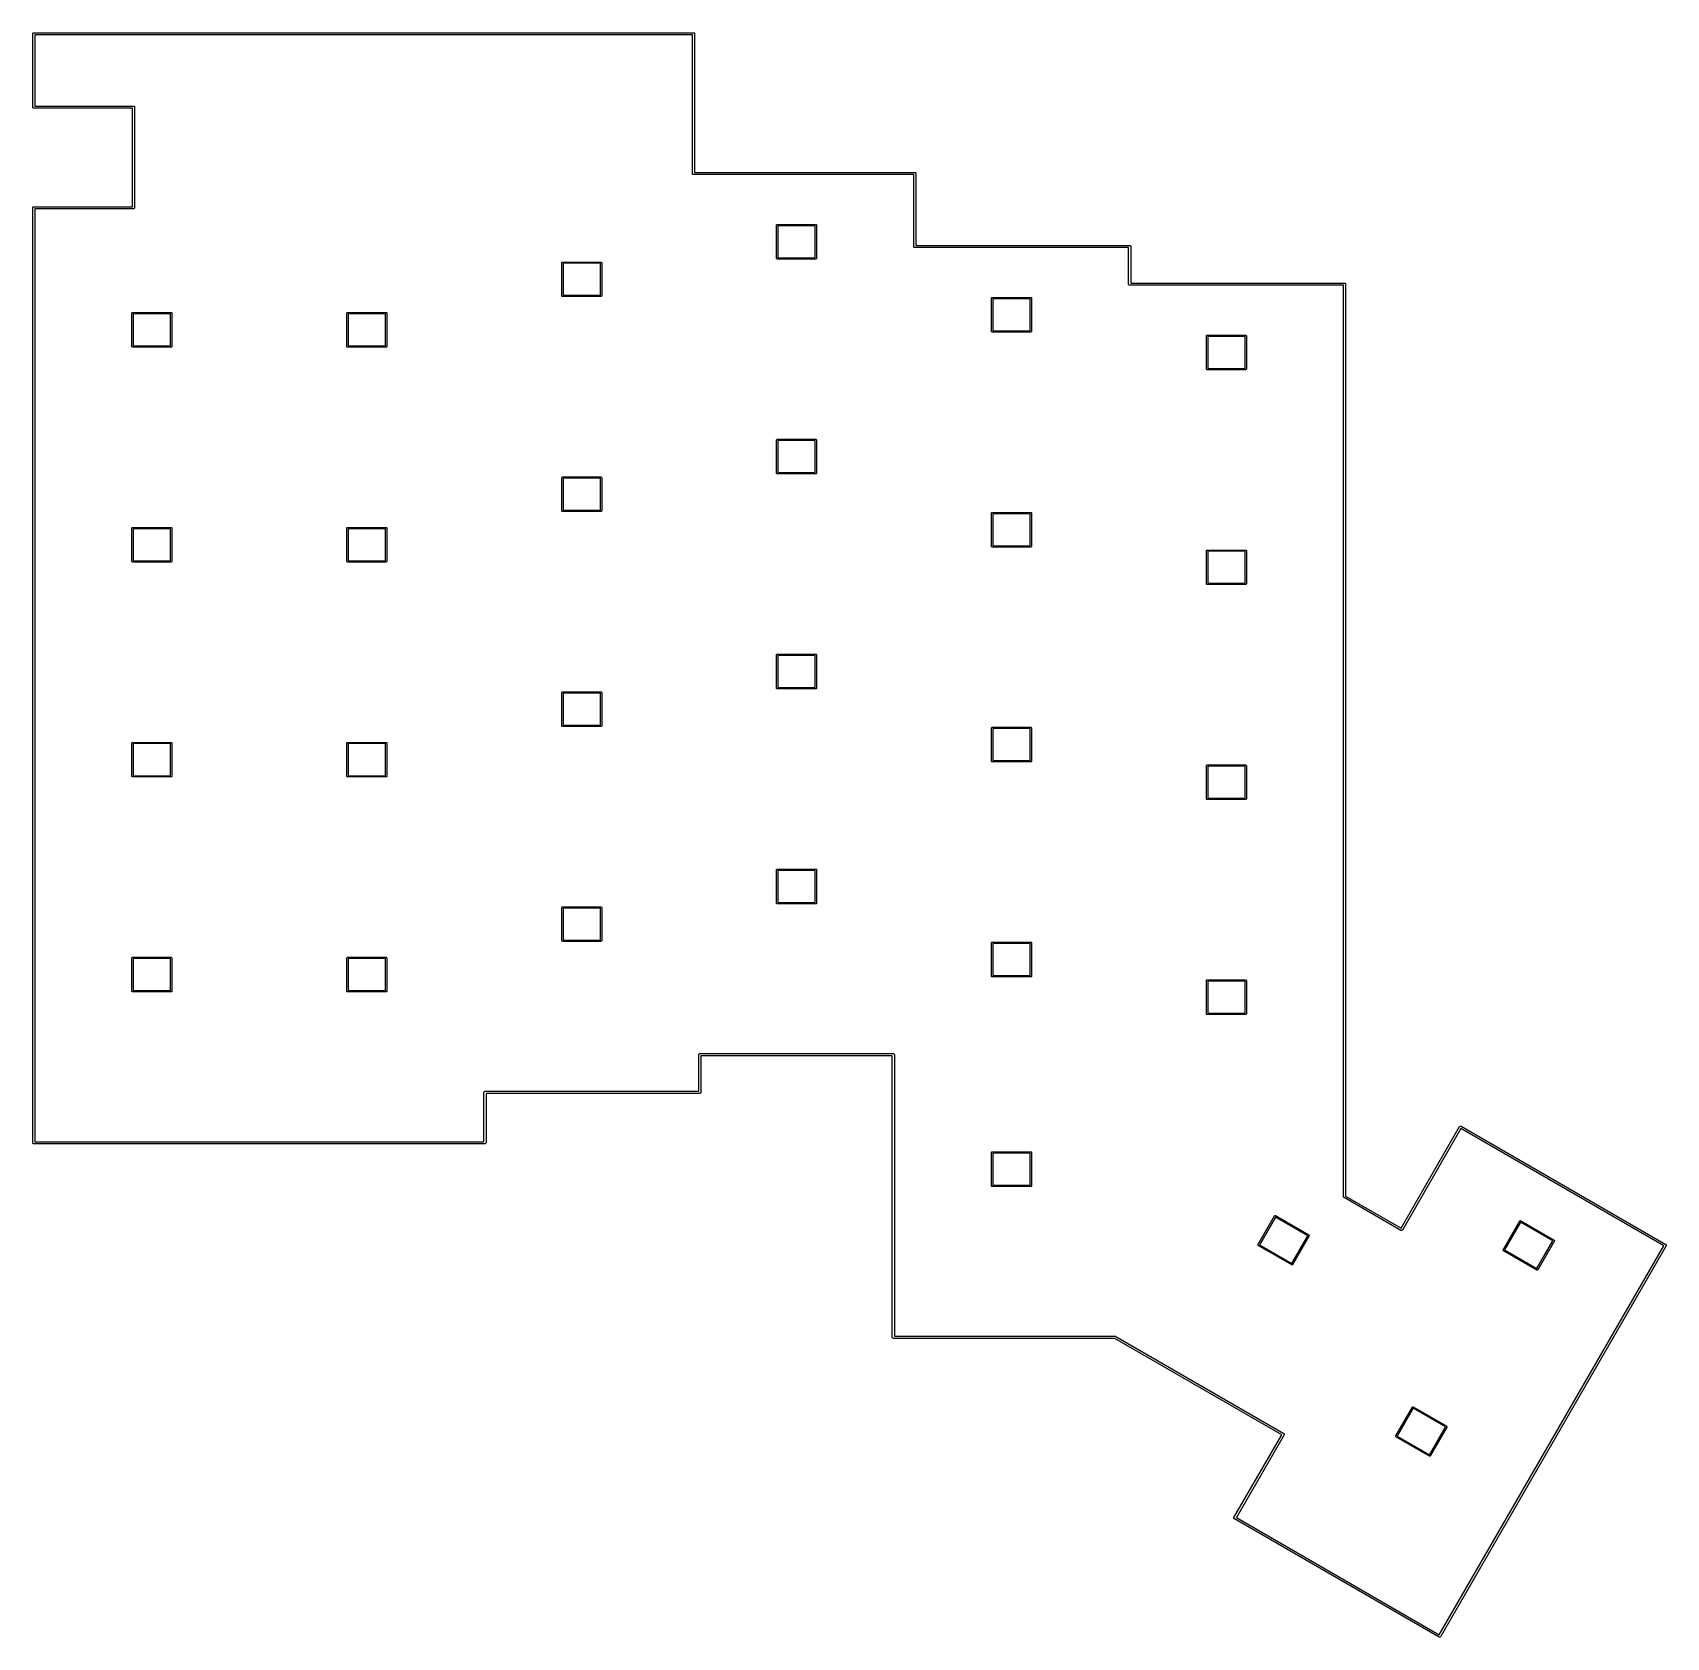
# Model space of a CAD drawing. Extents: x 0.7 to 6.68, y -6.53 to -0.65.
import ezdxf

# ---------------------------------------------------------------- set-up
doc = ezdxf.new("R2010")
doc.units = 0
doc.header["$MEASUREMENT"] = 0
doc.layers.add('BLACK', color=7, linetype='CONTINUOUS')

msp = doc.modelspace()

# ---------------------------------------------------------------- linework, layer by layer
at = {"layer": 'BLACK', "linetype": 'CONTINUOUS'}
for p, q in [((0.6969, -0.6508), (0.6975, -0.6494)), ((0.6969, -0.6516), (0.6969, -0.6508)), ((0.6969, -0.9203), (0.6969, -0.6516)), ((0.6975, -0.6494), (0.6986, -0.6483)), ((0.6986, -0.6483), (0.7, -0.6477)), ((0.7, -0.6477), (0.7008, -0.6476)), ((0.7008, -0.6476), (3.1181, -0.6476)), ((0.7047, -0.6555), (0.7047, -0.9163)), ((3.1142, -0.6555), (0.7047, -0.6555)), ((3.1142, -1.1634), (3.1142, -0.6555)), ((3.1181, -0.6476), (3.1189, -0.6477)), ((3.1189, -0.6477), (3.1203, -0.6483)), ((3.1203, -0.6483), (3.1214, -0.6494)), ((3.1214, -0.6494), (3.122, -0.6508)), ((3.122, -0.6508), (3.122, -0.6516)), ((3.122, -0.6516), (3.122, -1.1594)), ((0.6969, -0.921), (0.6969, -0.9203)), ((0.6975, -0.9225), (0.6969, -0.921)), ((0.6986, -0.9235), (0.6975, -0.9225)), ((0.7, -0.9241), (0.6986, -0.9235)), ((0.7005, -0.9241), (0.7, -0.9241)), ((0.7013, -0.9242), (0.7005, -0.9241)), ((1.0621, -0.9242), (0.7013, -0.9242)), ((0.7047, -0.9163), (1.0664, -0.9163)), ((1.0621, -1.2854), (1.0621, -0.9242)), ((1.0664, -0.9163), (1.0672, -0.9164)), ((1.0672, -0.9164), (1.0686, -0.917)), ((1.0686, -0.917), (1.0697, -0.9181)), ((1.0697, -0.9181), (1.0703, -0.9195)), ((1.0703, -0.921), (1.07, -0.9217)), ((1.07, -0.9217), (1.07, -1.2884)), ((1.0703, -0.9195), (1.0703, -0.921)), ((3.1142, -1.1642), (3.1142, -1.1634)), ((3.1148, -1.1656), (3.1142, -1.1642)), ((3.1159, -1.1667), (3.1148, -1.1656)), ((3.1173, -1.1672), (3.1159, -1.1667)), ((3.1181, -1.1673), (3.1173, -1.1672)), ((3.9252, -1.1673), (3.1181, -1.1673)), ((3.122, -1.1594), (3.9291, -1.1594)), ((3.9252, -1.4311), (3.9252, -1.1673)), ((3.9291, -1.1594), (3.9299, -1.1595)), ((3.9299, -1.1595), (3.9313, -1.1601)), ((3.9313, -1.1601), (3.9324, -1.1612)), ((3.9324, -1.1612), (3.933, -1.1626)), ((3.933, -1.1626), (3.9331, -1.1634)), ((3.9331, -1.1634), (3.9331, -1.4272)), ((0.6969, -1.2886), (0.6975, -1.2872)), ((0.6969, -1.2894), (0.6969, -1.2886)), ((0.6969, -1.2886), (0.6969, -1.2886)), ((0.6969, -4.7146), (0.6969, -1.2894)), ((0.6975, -1.2872), (0.6986, -1.2861)), ((0.6986, -1.2861), (0.7, -1.2855)), ((0.7, -1.2855), (0.7008, -1.2854)), ((0.7008, -1.2854), (1.0621, -1.2854)), ((1.065, -1.2933), (0.7047, -1.2933)), ((0.7047, -1.2933), (0.7047, -4.7106)), ((1.0657, -1.2932), (1.065, -1.2933)), ((1.0671, -1.2926), (1.0657, -1.2932)), ((1.068, -1.2918), (1.0671, -1.2926)), ((1.0683, -1.2917), (1.068, -1.2918)), ((1.0693, -1.2906), (1.0683, -1.2917)), ((1.0699, -1.2892), (1.0693, -1.2906)), ((1.07, -1.2884), (1.0699, -1.2892)), ((3.4228, -1.3524), (3.423, -1.3515)), ((3.4228, -1.4744), (3.4228, -1.3524)), ((3.423, -1.3515), (3.4243, -1.3502)), ((3.4243, -1.3502), (3.4252, -1.35)), ((3.4252, -1.35), (3.5669, -1.35)), ((3.4276, -1.3547), (3.4276, -1.472)), ((3.5646, -1.3547), (3.4276, -1.3547)), ((3.5646, -1.472), (3.5646, -1.3547)), ((3.5669, -1.35), (3.5678, -1.3502)), ((3.5678, -1.3502), (3.5691, -1.3515)), ((3.5691, -1.3515), (3.5693, -1.3524)), ((3.5693, -1.3524), (3.5693, -1.4744)), ((3.9253, -1.4319), (3.9252, -1.4311)), ((3.9259, -1.4333), (3.9253, -1.4319)), ((3.9269, -1.4344), (3.9259, -1.4333)), ((3.9284, -1.435), (3.9269, -1.4344)), ((3.9291, -1.435), (3.9284, -1.435)), ((4.7126, -1.435), (3.9291, -1.435)), ((3.9331, -1.4272), (4.7165, -1.4272)), ((4.7126, -1.5689), (4.7126, -1.435)), ((4.7165, -1.4272), (4.7173, -1.4272)), ((4.7173, -1.4272), (4.7187, -1.4278)), ((4.7187, -1.4278), (4.7198, -1.4289)), ((4.7198, -1.4289), (4.7204, -1.4303)), ((4.7204, -1.4303), (4.7205, -1.4311)), ((4.7205, -1.4311), (4.7205, -1.565)), ((2.6354, -1.4902), (2.6356, -1.4893)), ((2.6354, -1.6122), (2.6354, -1.4902)), ((2.6356, -1.4893), (2.6369, -1.488)), ((2.6369, -1.488), (2.6378, -1.4878)), ((2.6378, -1.4878), (2.7795, -1.4878)), ((2.6402, -1.4925), (2.6402, -1.6098)), ((2.7772, -1.4925), (2.6402, -1.4925)), ((2.7772, -1.6098), (2.7772, -1.4925)), ((2.7795, -1.4878), (2.7804, -1.488)), ((2.7804, -1.488), (2.7817, -1.4893)), ((2.7817, -1.4893), (2.7819, -1.4902)), ((2.7819, -1.4902), (2.7819, -1.6122)), ((3.423, -1.4753), (3.4228, -1.4744)), ((3.4243, -1.4766), (3.423, -1.4753)), ((3.4252, -1.4768), (3.4243, -1.4766)), ((3.5669, -1.4768), (3.4252, -1.4768)), ((3.4276, -1.472), (3.5646, -1.472)), ((3.5678, -1.4766), (3.5669, -1.4768)), ((3.5691, -1.4753), (3.5678, -1.4766)), ((3.5693, -1.4744), (3.5691, -1.4753)), ((2.6356, -1.6131), (2.6354, -1.6122)), ((2.6369, -1.6144), (2.6356, -1.6131)), ((2.6378, -1.6146), (2.6369, -1.6144)), ((2.7795, -1.6146), (2.6378, -1.6146)), ((2.6402, -1.6098), (2.7772, -1.6098)), ((2.7804, -1.6144), (2.7795, -1.6146)), ((2.7817, -1.6131), (2.7804, -1.6144)), ((2.7819, -1.6122), (2.7817, -1.6131)), ((4.7127, -1.5697), (4.7126, -1.5689)), ((4.7133, -1.5711), (4.7127, -1.5697)), ((4.7127, -1.5697), (4.7127, -1.5697)), ((4.7143, -1.5722), (4.7133, -1.5711)), ((4.7158, -1.5728), (4.7143, -1.5722)), ((4.7165, -1.5728), (4.7158, -1.5728)), ((5.5, -1.5728), (4.7165, -1.5728)), ((4.7205, -1.565), (5.5039, -1.565)), ((5.5, -4.9121), (5.5, -1.5728)), ((5.5039, -1.565), (5.5047, -1.565)), ((5.5047, -1.565), (5.5061, -1.5656)), ((5.5061, -1.5656), (5.5072, -1.5667)), ((5.5072, -1.5667), (5.5078, -1.5681)), ((5.5078, -1.5681), (5.5079, -1.5689)), ((5.5079, -1.5689), (5.5079, -4.9098)), ((1.0606, -1.6752), (1.0608, -1.6743)), ((1.0606, -1.7972), (1.0606, -1.6752)), ((1.0608, -1.6743), (1.0621, -1.673)), ((1.0621, -1.673), (1.063, -1.6728)), ((1.063, -1.6728), (1.2047, -1.6728)), ((1.2047, -1.6728), (1.2056, -1.673)), ((1.2056, -1.673), (1.2069, -1.6743)), ((1.2069, -1.6743), (1.2071, -1.6752)), ((1.2071, -1.6752), (1.2071, -1.7972)), ((1.848, -1.6752), (1.8482, -1.6743)), ((1.848, -1.7972), (1.848, -1.6752)), ((1.8482, -1.6743), (1.8495, -1.673)), ((1.8495, -1.673), (1.8504, -1.6728)), ((1.8504, -1.6728), (1.9921, -1.6728)), ((1.9921, -1.6728), (1.993, -1.673)), ((1.993, -1.673), (1.9943, -1.6743)), ((1.9943, -1.6743), (1.9945, -1.6752)), ((1.9945, -1.6752), (1.9945, -1.7972)), ((4.2102, -1.6201), (4.2104, -1.6192)), ((4.2102, -1.7421), (4.2102, -1.6201)), ((4.2104, -1.6192), (4.2117, -1.6179)), ((4.2117, -1.6179), (4.2126, -1.6177)), ((4.2126, -1.6177), (4.3543, -1.6177)), ((4.215, -1.6224), (4.215, -1.7398)), ((4.352, -1.6224), (4.215, -1.6224)), ((4.352, -1.7398), (4.352, -1.6224)), ((4.3543, -1.6177), (4.3552, -1.6179)), ((4.3552, -1.6179), (4.3565, -1.6192)), ((4.3565, -1.6192), (4.3567, -1.6201)), ((4.3567, -1.6201), (4.3567, -1.7421)), ((1.0654, -1.6776), (1.0654, -1.7949)), ((1.2024, -1.6776), (1.0654, -1.6776)), ((1.2024, -1.7949), (1.2024, -1.6776)), ((1.8528, -1.6776), (1.8528, -1.7949)), ((1.9898, -1.6776), (1.8528, -1.6776)), ((1.9898, -1.7949), (1.9898, -1.6776)), ((1.0654, -1.7949), (1.2024, -1.7949)), ((1.8528, -1.7949), (1.9898, -1.7949)), ((4.2104, -1.743), (4.2102, -1.7421)), ((4.2117, -1.7443), (4.2104, -1.743)), ((4.2126, -1.7445), (4.2117, -1.7443)), ((4.3543, -1.7445), (4.2126, -1.7445)), ((4.215, -1.7398), (4.352, -1.7398)), ((4.3552, -1.7443), (4.3543, -1.7445)), ((4.3565, -1.743), (4.3552, -1.7443)), ((4.3567, -1.7421), (4.3565, -1.743)), ((4.9976, -1.7579), (4.9978, -1.757)), ((4.9976, -1.8799), (4.9976, -1.7579)), ((4.9978, -1.757), (4.9991, -1.7557)), ((4.9991, -1.7557), (5, -1.7555)), ((5, -1.7555), (5.1417, -1.7555)), ((5.0024, -1.7602), (5.0024, -1.8776)), ((5.1394, -1.7602), (5.0024, -1.7602)), ((5.1394, -1.8776), (5.1394, -1.7602)), ((5.1417, -1.7555), (5.1426, -1.7557)), ((5.1426, -1.7557), (5.1439, -1.757)), ((5.1439, -1.757), (5.1441, -1.7579)), ((5.1441, -1.7579), (5.1441, -1.8799)), ((1.0608, -1.7981), (1.0606, -1.7972)), ((1.0621, -1.7994), (1.0608, -1.7981)), ((1.063, -1.7996), (1.0621, -1.7994)), ((1.2047, -1.7996), (1.063, -1.7996)), ((1.2056, -1.7994), (1.2047, -1.7996)), ((1.2069, -1.7981), (1.2056, -1.7994)), ((1.2071, -1.7972), (1.2069, -1.7981)), ((1.8482, -1.7981), (1.848, -1.7972)), ((1.8495, -1.7994), (1.8482, -1.7981)), ((1.8504, -1.7996), (1.8495, -1.7994)), ((1.9921, -1.7996), (1.8504, -1.7996)), ((1.993, -1.7994), (1.9921, -1.7996)), ((1.9943, -1.7981), (1.993, -1.7994)), ((1.9945, -1.7972), (1.9943, -1.7981)), ((4.9978, -1.8808), (4.9976, -1.8799)), ((4.9991, -1.8821), (4.9978, -1.8808)), ((5, -1.8823), (4.9991, -1.8821)), ((5.1417, -1.8823), (5, -1.8823)), ((5.0024, -1.8776), (5.1394, -1.8776)), ((5.1426, -1.8821), (5.1417, -1.8823)), ((5.1439, -1.8808), (5.1426, -1.8821)), ((5.1441, -1.8799), (5.1439, -1.8808)), ((3.4228, -2.1398), (3.423, -2.1389)), ((3.4228, -2.2618), (3.4228, -2.1398)), ((3.423, -2.1389), (3.4243, -2.1376)), ((3.4243, -2.1376), (3.4252, -2.1374)), ((3.4252, -2.1374), (3.5669, -2.1374)), ((3.4276, -2.1421), (3.4276, -2.2594)), ((3.5646, -2.1421), (3.4276, -2.1421)), ((3.5646, -2.2594), (3.5646, -2.1421)), ((3.5669, -2.1374), (3.5678, -2.1376)), ((3.5678, -2.1376), (3.5691, -2.1389)), ((3.5691, -2.1389), (3.5693, -2.1398)), ((3.5693, -2.1398), (3.5693, -2.2618)), ((3.423, -2.2627), (3.4228, -2.2618)), ((3.4243, -2.264), (3.423, -2.2627)), ((3.4252, -2.2642), (3.4243, -2.264)), ((3.5669, -2.2642), (3.4252, -2.2642)), ((3.4276, -2.2594), (3.5646, -2.2594)), ((3.5678, -2.264), (3.5669, -2.2642)), ((3.5691, -2.2627), (3.5678, -2.264)), ((3.5693, -2.2618), (3.5691, -2.2627)), ((2.6354, -2.2776), (2.6356, -2.2767)), ((2.6354, -2.3996), (2.6354, -2.2776)), ((2.6356, -2.2767), (2.6369, -2.2754)), ((2.6369, -2.2754), (2.6378, -2.2752)), ((2.6378, -2.2752), (2.7795, -2.2752)), ((2.6402, -2.2799), (2.6402, -2.3972)), ((2.7772, -2.2799), (2.6402, -2.2799)), ((2.7772, -2.3972), (2.7772, -2.2799)), ((2.7795, -2.2752), (2.7804, -2.2754)), ((2.7804, -2.2754), (2.7817, -2.2767)), ((2.7817, -2.2767), (2.7819, -2.2776)), ((2.7819, -2.2776), (2.7819, -2.3996)), ((2.6356, -2.4005), (2.6354, -2.3996)), ((2.6369, -2.4018), (2.6356, -2.4005)), ((2.6378, -2.402), (2.6369, -2.4018)), ((2.7795, -2.402), (2.6378, -2.402)), ((2.6402, -2.3972), (2.7772, -2.3972)), ((2.7804, -2.4018), (2.7795, -2.402)), ((2.7817, -2.4005), (2.7804, -2.4018)), ((2.7819, -2.3996), (2.7817, -2.4005)), ((4.2102, -2.4075), (4.2104, -2.4066)), ((4.2102, -2.5295), (4.2102, -2.4075)), ((4.2104, -2.4066), (4.2117, -2.4053)), ((4.2117, -2.4053), (4.2126, -2.4051)), ((4.2126, -2.4051), (4.3543, -2.4051)), ((4.215, -2.4098), (4.215, -2.5272)), ((4.352, -2.4098), (4.215, -2.4098)), ((4.352, -2.5272), (4.352, -2.4098)), ((4.3543, -2.4051), (4.3552, -2.4053)), ((4.3552, -2.4053), (4.3565, -2.4066)), ((4.3565, -2.4066), (4.3567, -2.4075)), ((4.3567, -2.4075), (4.3567, -2.5295)), ((1.0606, -2.4626), (1.0608, -2.4617)), ((1.0606, -2.5846), (1.0606, -2.4626)), ((1.0608, -2.4617), (1.0621, -2.4604)), ((1.0621, -2.4604), (1.063, -2.4602)), ((1.063, -2.4602), (1.2047, -2.4602)), ((1.0654, -2.465), (1.0654, -2.5823)), ((1.2024, -2.465), (1.0654, -2.465)), ((1.2024, -2.5823), (1.2024, -2.465)), ((1.2047, -2.4602), (1.2056, -2.4604)), ((1.2056, -2.4604), (1.2069, -2.4617)), ((1.2069, -2.4617), (1.2071, -2.4626)), ((1.2071, -2.4626), (1.2071, -2.5846)), ((1.848, -2.4626), (1.8482, -2.4617)), ((1.848, -2.5846), (1.848, -2.4626)), ((1.8482, -2.4617), (1.8495, -2.4604)), ((1.8495, -2.4604), (1.8504, -2.4602)), ((1.8504, -2.4602), (1.9921, -2.4602)), ((1.8528, -2.465), (1.8528, -2.5823)), ((1.9898, -2.465), (1.8528, -2.465)), ((1.9898, -2.5823), (1.9898, -2.465)), ((1.9921, -2.4602), (1.993, -2.4604)), ((1.993, -2.4604), (1.9943, -2.4617)), ((1.9943, -2.4617), (1.9945, -2.4626)), ((1.9945, -2.4626), (1.9945, -2.5846)), ((4.2104, -2.5304), (4.2102, -2.5295)), ((4.2117, -2.5317), (4.2104, -2.5304)), ((4.2126, -2.5319), (4.2117, -2.5317)), ((4.3543, -2.5319), (4.2126, -2.5319)), ((4.215, -2.5272), (4.352, -2.5272)), ((4.3552, -2.5317), (4.3543, -2.5319)), ((4.3565, -2.5304), (4.3552, -2.5317)), ((4.3567, -2.5295), (4.3565, -2.5304)), ((4.9976, -2.5453), (4.9978, -2.5444)), ((4.9976, -2.6673), (4.9976, -2.5453)), ((4.9978, -2.5444), (4.9991, -2.5431)), ((4.9991, -2.5431), (5, -2.5429)), ((5, -2.5429), (5.1417, -2.5429)), ((5.0024, -2.5476), (5.0024, -2.665)), ((5.1394, -2.5476), (5.0024, -2.5476)), ((5.1394, -2.665), (5.1394, -2.5476)), ((5.1417, -2.5429), (5.1426, -2.5431)), ((5.1426, -2.5431), (5.1439, -2.5444)), ((5.1439, -2.5444), (5.1441, -2.5453)), ((5.1441, -2.5453), (5.1441, -2.6673)), ((1.0608, -2.5855), (1.0606, -2.5846)), ((1.0621, -2.5868), (1.0608, -2.5855)), ((1.063, -2.587), (1.0621, -2.5868)), ((1.2047, -2.587), (1.063, -2.587)), ((1.0654, -2.5823), (1.2024, -2.5823)), ((1.2056, -2.5868), (1.2047, -2.587)), ((1.2069, -2.5855), (1.2056, -2.5868)), ((1.2071, -2.5846), (1.2069, -2.5855)), ((1.8482, -2.5855), (1.848, -2.5846)), ((1.8495, -2.5868), (1.8482, -2.5855)), ((1.8504, -2.587), (1.8495, -2.5868)), ((1.9921, -2.587), (1.8504, -2.587)), ((1.8528, -2.5823), (1.9898, -2.5823)), ((1.993, -2.5868), (1.9921, -2.587)), ((1.9943, -2.5855), (1.993, -2.5868)), ((1.9945, -2.5846), (1.9943, -2.5855)), ((4.9978, -2.6682), (4.9976, -2.6673)), ((4.9991, -2.6695), (4.9978, -2.6682)), ((5, -2.6697), (4.9991, -2.6695)), ((5.1417, -2.6697), (5, -2.6697)), ((5.0024, -2.665), (5.1394, -2.665)), ((5.1426, -2.6695), (5.1417, -2.6697)), ((5.1439, -2.6682), (5.1426, -2.6695)), ((5.1441, -2.6673), (5.1439, -2.6682)), ((3.4228, -2.9272), (3.423, -2.9263)), ((3.4228, -3.0492), (3.4228, -2.9272)), ((3.423, -2.9263), (3.4243, -2.925)), ((3.4243, -2.925), (3.4252, -2.9248)), ((3.4252, -2.9248), (3.5669, -2.9248)), ((3.4276, -2.9295), (3.4276, -3.0469)), ((3.5646, -2.9295), (3.4276, -2.9295)), ((3.5646, -3.0469), (3.5646, -2.9295)), ((3.5669, -2.9248), (3.5678, -2.925)), ((3.5678, -2.925), (3.5691, -2.9263)), ((3.5691, -2.9263), (3.5693, -2.9272)), ((3.5693, -2.9272), (3.5693, -3.0492)), ((3.423, -3.0501), (3.4228, -3.0492)), ((3.4243, -3.0514), (3.423, -3.0501)), ((3.4252, -3.0516), (3.4243, -3.0514)), ((3.5669, -3.0516), (3.4252, -3.0516)), ((3.4276, -3.0469), (3.5646, -3.0469)), ((3.5678, -3.0514), (3.5669, -3.0516)), ((3.5691, -3.0501), (3.5678, -3.0514)), ((3.5693, -3.0492), (3.5691, -3.0501)), ((2.6354, -3.065), (2.6356, -3.0641)), ((2.6354, -3.187), (2.6354, -3.065)), ((2.6356, -3.0641), (2.6369, -3.0628)), ((2.6369, -3.0628), (2.6378, -3.0626)), ((2.6378, -3.0626), (2.7795, -3.0626)), ((2.6402, -3.0673), (2.6402, -3.1846)), ((2.7772, -3.0673), (2.6402, -3.0673)), ((2.7772, -3.1846), (2.7772, -3.0673)), ((2.7795, -3.0626), (2.7804, -3.0628)), ((2.7804, -3.0628), (2.7817, -3.0641)), ((2.7817, -3.0641), (2.7819, -3.065)), ((2.7819, -3.065), (2.7819, -3.187)), ((2.6356, -3.1879), (2.6354, -3.187)), ((2.6369, -3.1892), (2.6356, -3.1879)), ((2.6378, -3.1894), (2.6369, -3.1892)), ((2.7795, -3.1894), (2.6378, -3.1894)), ((2.6402, -3.1846), (2.7772, -3.1846)), ((2.7804, -3.1892), (2.7795, -3.1894)), ((2.7817, -3.1879), (2.7804, -3.1892)), ((2.7819, -3.187), (2.7817, -3.1879)), ((4.2102, -3.1949), (4.2104, -3.194)), ((4.2102, -3.3169), (4.2102, -3.1949)), ((4.2104, -3.194), (4.2117, -3.1927)), ((4.2117, -3.1927), (4.2126, -3.1925)), ((4.2126, -3.1925), (4.3543, -3.1925)), ((4.215, -3.1972), (4.215, -3.3146)), ((4.352, -3.1972), (4.215, -3.1972)), ((4.352, -3.3146), (4.352, -3.1972)), ((4.3543, -3.1925), (4.3552, -3.1927)), ((4.3552, -3.1927), (4.3565, -3.194)), ((4.3565, -3.194), (4.3567, -3.1949)), ((4.3567, -3.1949), (4.3567, -3.3169)), ((1.0606, -3.25), (1.0608, -3.2491)), ((1.0606, -3.372), (1.0606, -3.25)), ((1.0608, -3.2491), (1.0621, -3.2478)), ((1.0621, -3.2478), (1.063, -3.2476)), ((1.063, -3.2476), (1.2047, -3.2476)), ((1.0654, -3.2524), (1.0654, -3.3697)), ((1.2024, -3.2524), (1.0654, -3.2524)), ((1.2024, -3.3697), (1.2024, -3.2524)), ((1.2047, -3.2476), (1.2056, -3.2478)), ((1.2056, -3.2478), (1.2069, -3.2491)), ((1.2069, -3.2491), (1.2071, -3.25)), ((1.2071, -3.25), (1.2071, -3.372)), ((1.848, -3.25), (1.8482, -3.2491)), ((1.848, -3.372), (1.848, -3.25)), ((1.8482, -3.2491), (1.8495, -3.2478)), ((1.8495, -3.2478), (1.8504, -3.2476)), ((1.8504, -3.2476), (1.9921, -3.2476)), ((1.8528, -3.2524), (1.8528, -3.3697)), ((1.9898, -3.2524), (1.8528, -3.2524)), ((1.9898, -3.3697), (1.9898, -3.2524)), ((1.9921, -3.2476), (1.993, -3.2478)), ((1.993, -3.2478), (1.9943, -3.2491)), ((1.9943, -3.2491), (1.9945, -3.25)), ((1.9945, -3.25), (1.9945, -3.372)), ((4.2104, -3.3178), (4.2102, -3.3169)), ((4.2117, -3.3191), (4.2104, -3.3178)), ((4.2126, -3.3193), (4.2117, -3.3191)), ((4.3543, -3.3193), (4.2126, -3.3193)), ((4.215, -3.3146), (4.352, -3.3146)), ((4.3552, -3.3191), (4.3543, -3.3193)), ((4.3565, -3.3178), (4.3552, -3.3191)), ((4.3567, -3.3169), (4.3565, -3.3178)), ((4.9976, -3.3327), (4.9978, -3.3318)), ((4.9976, -3.4547), (4.9976, -3.3327)), ((4.9978, -3.3318), (4.9991, -3.3305)), ((4.9991, -3.3305), (5, -3.3303)), ((5, -3.3303), (5.1417, -3.3303)), ((5.0024, -3.335), (5.0024, -3.4524)), ((5.1394, -3.335), (5.0024, -3.335)), ((5.1394, -3.4524), (5.1394, -3.335)), ((5.1417, -3.3303), (5.1426, -3.3305)), ((5.1426, -3.3305), (5.1439, -3.3318)), ((5.1439, -3.3318), (5.1441, -3.3327)), ((5.1441, -3.3327), (5.1441, -3.4547)), ((1.0608, -3.373), (1.0606, -3.372)), ((1.0621, -3.3742), (1.0608, -3.373)), ((1.063, -3.3744), (1.0621, -3.3742)), ((1.2047, -3.3744), (1.063, -3.3744)), ((1.0654, -3.3697), (1.2024, -3.3697)), ((1.2056, -3.3742), (1.2047, -3.3744)), ((1.2069, -3.373), (1.2056, -3.3742)), ((1.2071, -3.372), (1.2069, -3.373)), ((1.8482, -3.373), (1.848, -3.372)), ((1.8495, -3.3742), (1.8482, -3.373)), ((1.8504, -3.3744), (1.8495, -3.3742)), ((1.9921, -3.3744), (1.8504, -3.3744)), ((1.8528, -3.3697), (1.9898, -3.3697)), ((1.993, -3.3742), (1.9921, -3.3744)), ((1.9943, -3.373), (1.993, -3.3742)), ((1.9945, -3.372), (1.9943, -3.373)), ((4.9978, -3.4556), (4.9976, -3.4547)), ((4.9991, -3.4569), (4.9978, -3.4556)), ((5, -3.4571), (4.9991, -3.4569)), ((5.1417, -3.4571), (5, -3.4571)), ((5.0024, -3.4524), (5.1394, -3.4524)), ((5.1426, -3.4569), (5.1417, -3.4571)), ((5.1439, -3.4556), (5.1426, -3.4569)), ((5.1441, -3.4547), (5.1439, -3.4556)), ((3.4228, -3.7146), (3.423, -3.7137)), ((3.4228, -3.8366), (3.4228, -3.7146)), ((3.423, -3.7137), (3.4243, -3.7124)), ((3.4243, -3.7124), (3.4252, -3.7122)), ((3.4252, -3.7122), (3.5669, -3.7122)), ((3.4276, -3.7169), (3.4276, -3.8343)), ((3.5646, -3.7169), (3.4276, -3.7169)), ((3.5646, -3.8343), (3.5646, -3.7169)), ((3.5669, -3.7122), (3.5678, -3.7124)), ((3.5678, -3.7124), (3.5691, -3.7137)), ((3.5691, -3.7137), (3.5693, -3.7146)), ((3.5693, -3.7146), (3.5693, -3.8366)), ((2.6354, -3.8524), (2.6356, -3.8515)), ((2.6354, -3.9744), (2.6354, -3.8524)), ((2.6356, -3.8515), (2.6369, -3.8502)), ((2.6369, -3.8502), (2.6378, -3.85)), ((2.6378, -3.85), (2.7795, -3.85)), ((2.6402, -3.8547), (2.6402, -3.972)), ((2.7772, -3.8547), (2.6402, -3.8547)), ((2.7772, -3.972), (2.7772, -3.8547)), ((2.7795, -3.85), (2.7804, -3.8502)), ((2.7804, -3.8502), (2.7817, -3.8515)), ((2.7817, -3.8515), (2.7819, -3.8524)), ((2.7819, -3.8524), (2.7819, -3.9744)), ((3.423, -3.8375), (3.4228, -3.8366)), ((3.4243, -3.8388), (3.423, -3.8375)), ((3.4252, -3.839), (3.4243, -3.8388)), ((3.5669, -3.839), (3.4252, -3.839)), ((3.4276, -3.8343), (3.5646, -3.8343)), ((3.5678, -3.8388), (3.5669, -3.839)), ((3.5691, -3.8375), (3.5678, -3.8388)), ((3.5693, -3.8366), (3.5691, -3.8375)), ((2.6356, -3.9753), (2.6354, -3.9744)), ((2.6369, -3.9766), (2.6356, -3.9753)), ((2.6378, -3.9768), (2.6369, -3.9766)), ((2.7795, -3.9768), (2.6378, -3.9768)), ((2.6402, -3.972), (2.7772, -3.972)), ((2.7804, -3.9766), (2.7795, -3.9768)), ((2.7817, -3.9753), (2.7804, -3.9766)), ((2.7819, -3.9744), (2.7817, -3.9753)), ((4.2102, -3.9823), (4.2104, -3.9814)), ((4.2102, -4.1043), (4.2102, -3.9823)), ((4.2104, -3.9814), (4.2117, -3.9801)), ((4.2117, -3.9801), (4.2126, -3.9799)), ((4.2126, -3.9799), (4.3543, -3.9799)), ((4.215, -3.9846), (4.215, -4.102)), ((4.352, -3.9846), (4.215, -3.9846)), ((4.352, -4.102), (4.352, -3.9846)), ((4.3543, -3.9799), (4.3552, -3.9801)), ((4.3552, -3.9801), (4.3565, -3.9814)), ((4.3565, -3.9814), (4.3567, -3.9823)), ((4.3567, -3.9823), (4.3567, -4.1043)), ((1.0606, -4.0374), (1.0608, -4.0365)), ((1.0606, -4.1594), (1.0606, -4.0374)), ((1.0608, -4.0365), (1.0621, -4.0352)), ((1.0621, -4.0352), (1.063, -4.035)), ((1.063, -4.035), (1.2047, -4.035)), ((1.0654, -4.0398), (1.0654, -4.1571)), ((1.2024, -4.0398), (1.0654, -4.0398)), ((1.2024, -4.1571), (1.2024, -4.0398)), ((1.2047, -4.035), (1.2056, -4.0352)), ((1.2056, -4.0352), (1.2069, -4.0365)), ((1.2069, -4.0365), (1.2071, -4.0374)), ((1.2071, -4.0374), (1.2071, -4.1594)), ((1.848, -4.0374), (1.8482, -4.0365)), ((1.848, -4.1594), (1.848, -4.0374)), ((1.8482, -4.0365), (1.8495, -4.0352)), ((1.8495, -4.0352), (1.8504, -4.035)), ((1.8504, -4.035), (1.9921, -4.035)), ((1.8528, -4.0398), (1.8528, -4.1571)), ((1.9898, -4.0398), (1.8528, -4.0398)), ((1.9898, -4.1571), (1.9898, -4.0398)), ((1.9921, -4.035), (1.993, -4.0352)), ((1.993, -4.0352), (1.9943, -4.0365)), ((1.9943, -4.0365), (1.9945, -4.0374)), ((1.9945, -4.0374), (1.9945, -4.1594)), ((4.2104, -4.1052), (4.2102, -4.1043)), ((4.2117, -4.1065), (4.2104, -4.1052)), ((4.2126, -4.1067), (4.2117, -4.1065)), ((4.3543, -4.1067), (4.2126, -4.1067)), ((4.215, -4.102), (4.352, -4.102)), ((4.3552, -4.1065), (4.3543, -4.1067)), ((4.3565, -4.1052), (4.3552, -4.1065)), ((4.3567, -4.1043), (4.3565, -4.1052)), ((4.9976, -4.1201), (4.9978, -4.1192)), ((4.9976, -4.2421), (4.9976, -4.1201)), ((4.9978, -4.1192), (4.9991, -4.1179)), ((4.9991, -4.1179), (5, -4.1177)), ((5, -4.1177), (5.1417, -4.1177)), ((5.0024, -4.1224), (5.0024, -4.2398)), ((5.1394, -4.1224), (5.0024, -4.1224)), ((5.1394, -4.2398), (5.1394, -4.1224)), ((5.1417, -4.1177), (5.1426, -4.1179)), ((5.1426, -4.1179), (5.1439, -4.1192)), ((5.1439, -4.1192), (5.1441, -4.1201)), ((5.1441, -4.1201), (5.1441, -4.2421)), ((1.0608, -4.1604), (1.0606, -4.1594)), ((1.0621, -4.1616), (1.0608, -4.1604)), ((1.063, -4.1618), (1.0621, -4.1616)), ((1.2047, -4.1618), (1.063, -4.1618)), ((1.0654, -4.1571), (1.2024, -4.1571)), ((1.2056, -4.1616), (1.2047, -4.1618)), ((1.2069, -4.1604), (1.2056, -4.1616)), ((1.2071, -4.1594), (1.2069, -4.1604)), ((1.8482, -4.1604), (1.848, -4.1594)), ((1.8495, -4.1616), (1.8482, -4.1604)), ((1.8504, -4.1618), (1.8495, -4.1616)), ((1.9921, -4.1618), (1.8504, -4.1618)), ((1.8528, -4.1571), (1.9898, -4.1571)), ((1.993, -4.1616), (1.9921, -4.1618)), ((1.9943, -4.1604), (1.993, -4.1616)), ((1.9945, -4.1594), (1.9943, -4.1604)), ((4.9978, -4.243), (4.9976, -4.2421)), ((4.9991, -4.2443), (4.9978, -4.243)), ((5, -4.2445), (4.9991, -4.2443)), ((5.1417, -4.2445), (5, -4.2445)), ((5.0024, -4.2398), (5.1394, -4.2398)), ((5.1426, -4.2443), (5.1417, -4.2445)), ((5.1439, -4.243), (5.1426, -4.2443)), ((5.1441, -4.2421), (5.1439, -4.243)), ((3.1378, -4.3917), (3.1379, -4.391)), ((3.1378, -4.5256), (3.1378, -4.3917)), ((3.1379, -4.391), (3.1385, -4.3895)), ((3.1385, -4.3895), (3.1395, -4.3885)), ((3.1395, -4.3885), (3.141, -4.3879)), ((3.141, -4.3879), (3.1417, -4.3878)), ((3.1417, -4.3878), (3.8504, -4.3878)), ((3.8465, -4.3957), (3.1457, -4.3957)), ((3.1457, -4.3957), (3.1457, -4.5295)), ((3.8465, -5.4272), (3.8465, -4.3957)), ((3.8504, -4.3878), (3.8512, -4.3879)), ((3.8512, -4.3879), (3.8526, -4.3885)), ((3.8526, -4.3885), (3.8537, -4.3895)), ((3.8537, -4.3895), (3.8543, -4.391)), ((3.8543, -4.391), (3.8543, -4.3917)), ((3.8543, -4.3917), (3.8543, -5.4232)), ((2.3504, -4.5295), (2.3505, -4.5288)), ((2.3504, -4.7106), (2.3504, -4.5295)), ((2.3505, -4.5288), (2.3511, -4.5273)), ((2.3511, -4.5273), (2.3521, -4.5263)), ((2.3521, -4.5263), (2.3536, -4.5257)), ((2.3536, -4.5257), (2.3543, -4.5256)), ((2.3543, -4.5256), (3.1378, -4.5256)), ((3.1417, -4.5335), (2.3583, -4.5335)), ((2.3583, -4.5335), (2.3583, -4.7146)), ((3.1425, -4.5334), (3.1417, -4.5335)), ((3.1439, -4.5328), (3.1425, -4.5334)), ((3.145, -4.5317), (3.1439, -4.5328)), ((3.1456, -4.5303), (3.145, -4.5317)), ((3.1457, -4.5295), (3.1456, -4.5303)), ((5.7109, -5.0271), (5.9255, -4.6554)), ((5.9303, -4.6628), (5.7158, -5.0344)), ((5.9255, -4.6554), (5.9259, -4.6548)), ((5.9259, -4.6548), (5.9272, -4.6538)), ((5.9272, -4.6538), (5.9286, -4.6535)), ((5.9286, -4.6535), (5.9302, -4.6537)), ((5.9302, -4.6537), (5.9309, -4.654)), ((6.6736, -5.0919), (5.9303, -4.6628)), ((5.9309, -4.654), (6.681, -5.087)), ((0.6969, -4.7153), (0.6969, -4.7146)), ((0.6975, -4.7168), (0.6969, -4.7153)), ((0.6986, -4.7178), (0.6975, -4.7168)), ((0.7, -4.7184), (0.6986, -4.7178)), ((0.7008, -4.7185), (0.7, -4.7184)), ((2.3543, -4.7185), (0.7008, -4.7185)), ((0.7047, -4.7106), (2.3504, -4.7106)), ((2.3551, -4.7184), (2.3543, -4.7185)), ((2.3565, -4.7178), (2.3551, -4.7184)), ((2.3576, -4.7168), (2.3565, -4.7178)), ((2.3582, -4.7153), (2.3576, -4.7168)), ((2.3583, -4.7146), (2.3582, -4.7153)), ((2.3582, -4.7153), (2.3582, -4.7153)), ((4.2102, -4.75), (4.2104, -4.7491)), ((4.2102, -4.872), (4.2102, -4.75)), ((4.2104, -4.7491), (4.2117, -4.7478)), ((4.2117, -4.7478), (4.2126, -4.7476)), ((4.2126, -4.7476), (4.3543, -4.7476)), ((4.215, -4.7524), (4.215, -4.8697)), ((4.352, -4.7524), (4.215, -4.7524)), ((4.352, -4.8697), (4.352, -4.7524)), ((4.3543, -4.7476), (4.3552, -4.7478)), ((4.3552, -4.7478), (4.3565, -4.7491)), ((4.3565, -4.7491), (4.3567, -4.75)), ((4.3567, -4.75), (4.3567, -4.872)), ((4.2104, -4.873), (4.2102, -4.872)), ((4.2117, -4.8742), (4.2104, -4.873)), ((4.2126, -4.8744), (4.2117, -4.8742)), ((4.3543, -4.8744), (4.2126, -4.8744)), ((4.215, -4.8697), (4.352, -4.8697)), ((4.3552, -4.8742), (4.3543, -4.8744)), ((4.3565, -4.873), (4.3552, -4.8742)), ((4.3567, -4.872), (4.3565, -4.873)), ((5.5, -4.9123), (5.5, -4.9121)), ((5.5, -4.9124), (5.5, -4.9123)), ((5.5, -4.9123), (5.5, -4.9123)), ((5.5001, -4.9129), (5.5, -4.9124)), ((5.5003, -4.9133), (5.5001, -4.9129)), ((5.5004, -4.9138), (5.5003, -4.9133)), ((5.5006, -4.914), (5.5004, -4.9138)), ((5.5007, -4.9143), (5.5006, -4.914)), ((5.501, -4.9146), (5.5007, -4.9143)), ((5.5013, -4.9151), (5.501, -4.9146)), ((5.5017, -4.9153), (5.5013, -4.9151)), ((5.5017, -4.9154), (5.5017, -4.9153)), ((5.5018, -4.9154), (5.5017, -4.9154)), ((5.502, -4.9155), (5.5018, -4.9154)), ((5.7104, -5.0358), (5.502, -4.9155)), ((5.5079, -4.9098), (5.7109, -5.0271)), ((5.1866, -5.088), (5.2476, -4.9823)), ((5.2505, -4.9867), (5.1919, -5.0883)), ((5.2476, -4.9823), (5.2482, -4.9816)), ((5.2482, -4.9816), (5.25, -4.9811)), ((5.25, -4.9811), (5.2508, -4.9814)), ((5.3692, -5.0552), (5.2505, -4.9867)), ((5.2508, -4.9814), (5.3736, -5.0523)), ((6.085, -5.1067), (6.1461, -5.001)), ((6.149, -5.0054), (6.0903, -5.107)), ((6.1461, -5.001), (6.1467, -5.0003)), ((6.1467, -5.0003), (6.1484, -4.9998)), ((6.1484, -4.9998), (6.1493, -5.0001)), ((6.2676, -5.0739), (6.149, -5.0054)), ((6.1493, -5.0001), (6.272, -5.071)), ((5.1863, -5.0889), (5.1866, -5.088)), ((5.3105, -5.1568), (5.3692, -5.0552)), ((5.3744, -5.0555), (5.3134, -5.1612)), ((5.3736, -5.0523), (5.3743, -5.0529)), ((5.3743, -5.0529), (5.3747, -5.0547)), ((5.3747, -5.0547), (5.3744, -5.0555)), ((5.7111, -5.0362), (5.7104, -5.0358)), ((5.7125, -5.0363), (5.7111, -5.0362)), ((5.7126, -5.0364), (5.7125, -5.0363)), ((5.7141, -5.036), (5.7126, -5.0364)), ((5.7126, -5.0364), (5.7126, -5.0364)), ((5.7126, -5.0364), (5.7126, -5.0364)), ((5.7153, -5.035), (5.7141, -5.036)), ((5.7158, -5.0344), (5.7153, -5.035)), ((5.7153, -5.035), (5.7153, -5.035)), ((6.209, -5.1755), (6.2676, -5.0739)), ((6.2729, -5.0742), (6.2119, -5.1799)), ((6.272, -5.071), (6.2727, -5.0716)), ((6.2727, -5.0716), (6.2732, -5.0733)), ((6.2732, -5.0733), (6.2729, -5.0742)), ((6.681, -5.087), (6.6816, -5.0875)), ((6.6816, -5.0875), (6.6816, -5.0875)), ((6.6816, -5.0875), (6.6825, -5.0887)), ((5.1868, -5.0906), (5.1863, -5.0889)), ((5.1874, -5.0912), (5.1868, -5.0906)), ((5.3102, -5.1621), (5.1874, -5.0912)), ((5.1919, -5.0883), (5.3105, -5.1568)), ((5.8508, -6.5171), (6.6736, -5.0919)), ((6.6824, -5.0924), (5.8556, -6.5244)), ((6.0847, -5.1075), (6.085, -5.1067)), ((6.0852, -5.1093), (6.0847, -5.1075)), ((6.0859, -5.1099), (6.0852, -5.1093)), ((6.2086, -5.1807), (6.0859, -5.1099)), ((6.0903, -5.107), (6.209, -5.1755)), ((6.6827, -5.0917), (6.6824, -5.0924)), ((6.6825, -5.0887), (6.6829, -5.0902)), ((6.6829, -5.0902), (6.6827, -5.0917)), ((5.3111, -5.1624), (5.3102, -5.1621)), ((5.3128, -5.1619), (5.3111, -5.1624)), ((5.3134, -5.1612), (5.3128, -5.1619)), ((6.2095, -5.181), (6.2086, -5.1807)), ((6.2113, -5.1806), (6.2095, -5.181)), ((6.2119, -5.1799), (6.2113, -5.1806)), ((3.8465, -5.4279), (3.8465, -5.4272)), ((3.8471, -5.4294), (3.8465, -5.4279)), ((3.8482, -5.4304), (3.8471, -5.4294)), ((3.8496, -5.431), (3.8482, -5.4304)), ((3.8504, -5.4311), (3.8496, -5.431)), ((4.6627, -5.4311), (3.8504, -5.4311)), ((3.8543, -5.4232), (4.6638, -5.4232)), ((5.2739, -5.784), (4.6627, -5.4311)), ((4.6638, -5.4232), (4.6646, -5.4233)), ((4.6646, -5.4233), (4.6648, -5.4234)), ((4.6648, -5.4234), (4.6651, -5.4234)), ((4.6651, -5.4234), (4.6658, -5.4238)), ((4.6658, -5.4238), (5.2813, -5.7791)), ((5.6913, -5.7886), (5.7524, -5.6829)), ((5.7524, -5.6829), (5.753, -5.6822)), ((5.753, -5.6822), (5.7547, -5.6817)), ((5.7547, -5.6817), (5.7556, -5.682)), ((5.7556, -5.682), (5.8783, -5.7529)), ((5.7553, -5.6873), (5.6966, -5.7889)), ((5.8739, -5.7558), (5.7553, -5.6873)), ((5.0987, -6.0874), (5.2739, -5.784)), ((5.2827, -5.7845), (5.1075, -6.0879)), ((5.2813, -5.7791), (5.2819, -5.7796)), ((5.2819, -5.7796), (5.2828, -5.7808)), ((5.283, -5.7838), (5.2827, -5.7845)), ((5.2828, -5.7808), (5.2832, -5.7823)), ((5.2832, -5.7823), (5.283, -5.7838)), ((5.283, -5.7838), (5.283, -5.7838)), ((5.691, -5.7894), (5.6913, -5.7886)), ((5.6915, -5.7912), (5.691, -5.7894)), ((5.6922, -5.7918), (5.6915, -5.7912)), ((5.8149, -5.8627), (5.6922, -5.7918)), ((5.6966, -5.7889), (5.8153, -5.8574)), ((5.8153, -5.8574), (5.8739, -5.7558)), ((5.8792, -5.7561), (5.8182, -5.8618)), ((5.8783, -5.7529), (5.879, -5.7535)), ((5.879, -5.7535), (5.8795, -5.7552)), ((5.8795, -5.7552), (5.8792, -5.7561)), ((5.8158, -5.863), (5.8149, -5.8627)), ((5.8176, -5.8625), (5.8158, -5.863)), ((5.8182, -5.8618), (5.8176, -5.8625)), ((5.0982, -6.0896), (5.0984, -6.0881)), ((5.0986, -6.0911), (5.0982, -6.0896)), ((5.0984, -6.0881), (5.0987, -6.0874)), ((5.0995, -6.0924), (5.0986, -6.0911)), ((5.1002, -6.0928), (5.0995, -6.0924)), ((5.8503, -6.5259), (5.1002, -6.0928)), ((5.1075, -6.0879), (5.8508, -6.5171)), ((5.8556, -6.5244), (5.8552, -6.5251)), ((5.851, -6.5262), (5.8503, -6.5259)), ((5.8525, -6.5264), (5.851, -6.5262)), ((5.854, -6.526), (5.8525, -6.5264)), ((5.8552, -6.5251), (5.854, -6.526))]:
    msp.add_line(p, q, dxfattribs=at)

doc.saveas('drawing.dxf')
